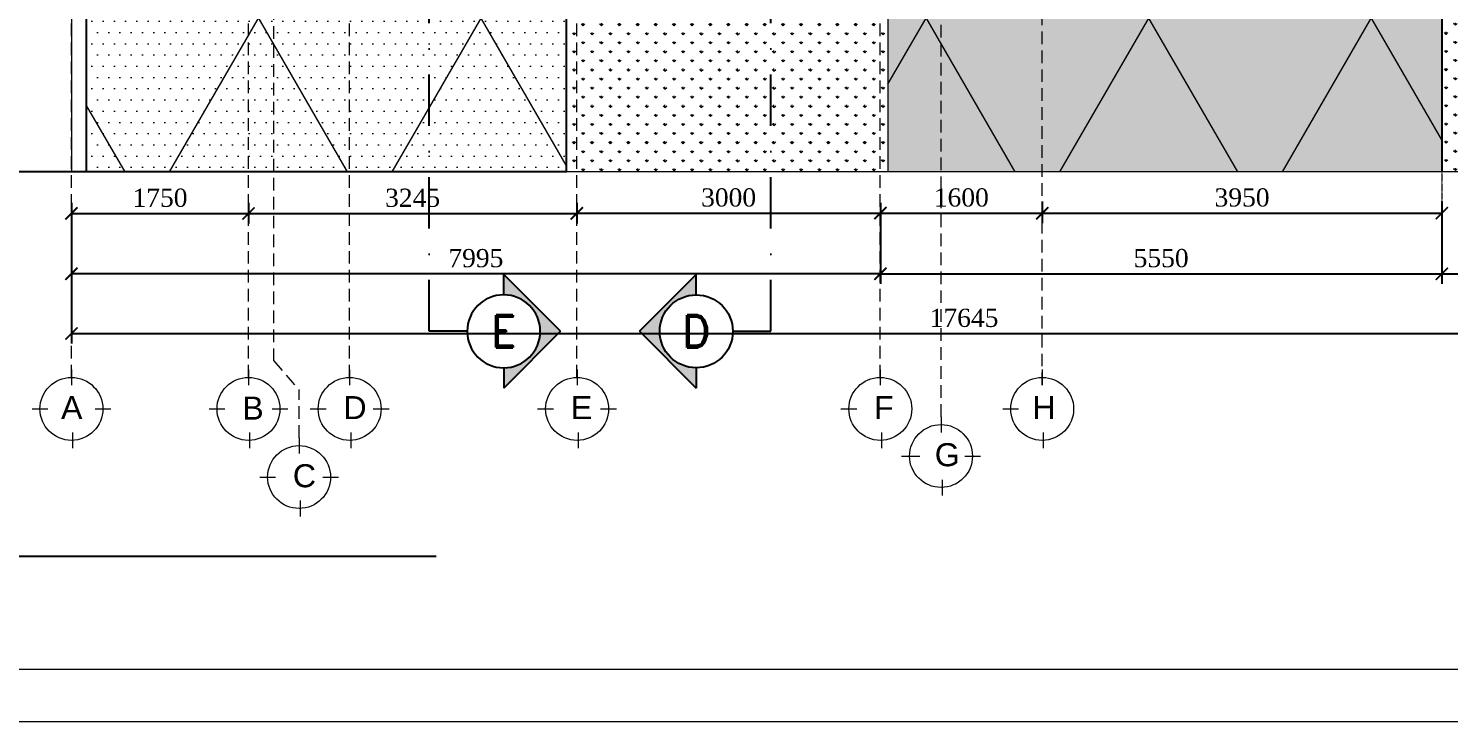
# Model space of a CAD drawing. Header units: millimetres. Extents: x -9564 to 494436, y -140371 to 4257.
# Drawn here: x -404 to 13633, y -25289 to -18431 of the extents above; entities that cross this region are included whole.
import ezdxf
from ezdxf.enums import TextEntityAlignment as Align

# ---------------------------------------------------------------- set-up
doc = ezdxf.new("R2010")
doc.units = ezdxf.units.MM
doc.header["$MEASUREMENT"] = 0
for name, pattern in [('DASHDOTX2', [50.8, 25.4, -12.7, 0, -12.7]), ('DASHED2', [0.375, 0.25, -0.125]), ('HIDDEN2', [0.1875, 0.125, -0.0625])]:
    doc.linetypes.add(name, pattern=pattern)
doc.layers.get('DEFPOINTS').update_dxf_attribs({"lineweight": 18})
for name, color, linetype, lineweight in [('09-Arsiran', 8, 'Continuous', 5), ('8', 8, 'Continuous', 5), ('AS', 8, 'HIDDEN2', 5), ('DIM', 1, 'Continuous', 5), ('DINDING', 1, 'Continuous', 20), ('LEGEND', 1, 'DASHED2', 50), ('XR-KOP A3_MOZART$0$KOP-A1$0$A-GRSKOP', 1, 'Continuous', 5)]:
    doc.layers.add(name, color=color, linetype=linetype, lineweight=lineweight)
doc.layers.add('1', color=5, linetype='Continuous')
doc.layers.add('NOT', color=1, linetype='Continuous')
doc.styles.add('NOTEXT1', font='arial.ttf')
doc.styles.add('NOTEXT2', font='arial.ttf')
doc.styles.add('NOTEXT4', font='arial.ttf')
doc.styles.add('ROMAND', font='romand.shx', dxfattribs={"width": 0.7})
doc.styles.get("Standard").update_dxf_attribs({"font": 'arial.ttf'})
doc.styles.add('style2', font='times.ttf', dxfattribs={"height": 0.18})
doc.dimstyles.new('ISO-25', dxfattribs={"dimtxt": 0.18, "dimasz": 0.12, "dimexe": 0.1, "dimexo": 0.1, "dimgap": 0.0625, "dimtad": 1, "dimtoh": 1, "dimdec": 0, "dimlfac": 1000, "dimtxsty": 'style2', "dimblk": 'ARCHTICK', "dimcen": 0.15, "dimclrd": 1, "dimclre": 1, "dimclrt": 4, "dimadec": 0, "dimazin": 0, "dimtfac": 1, "dimtdec": 0, "dimtmove": 0, "dimatfit": 3, "dimldrblk": 'OBLIQUE', "dimfxl": 1, "dimarcsym": 0})
pattern_1 = [(0, (-203801.84, -168824.07), (55.56249, 111.12498), [0, -111.12498])]
pattern_2 = [(0, (-203801.8, -168824), (0, 1905), []), (60, (-203801.8, -168824), (-1649.778, 952.5), []), (120, (-203801.8, -168824), (-1649.778, -952.5), [])]

# ---------------------------------------------------------------- blocks, each defined once
blk = doc.blocks.new('hsdh')
at = {"layer": 'XR-KOP A3_MOZART$0$KOP-A1$0$A-GRSKOP', "color": 0, "linetype": 'Continuous', "lineweight": 5}
blk.add_lwpolyline([(145480, 82601), (107945, 82601), (107945, 56197), (145480, 56197)], close=True, dxfattribs=at)
at = {"layer": 'XR-KOP A3_MOZART$0$KOP-A1$0$A-GRSKOP', "color": 5, "linetype": 'Continuous', "lineweight": 5}
blk.add_lwpolyline([(145017, 82138), (108409, 82138), (108409, 56660), (145017, 56660)], close=True, dxfattribs=at)
blk = doc.blocks.new('NOT-28-ADI')
at = {"const_width": 50}
blk.add_lwpolyline([(-750, 0), (750, 0)], dxfattribs=at)
blk.add_circle((0, 0), 750)
at = {"layer": 'NOT'}
blk.add_line((750, 0), (12100, 0), dxfattribs=at)
at = {"color": 5, "style": 'NOTEXT4'}
for tag, p in [('JDL1', (988, 765)), ('JDL2', (988, 250))]:
    blk.add_attdef(tag, p, '', height=350, dxfattribs=at)
at = {"color": 5, "style": 'NOTEXT4', "width": 0.85}
blk.add_attdef('NO', text='', height=300, dxfattribs=at).set_placement((68, 360), align=Align.MIDDLE_CENTER)
at = {"style": 'NOTEXT1', "width": 0.85}
blk.add_attdef('REF.', text='', height=200, dxfattribs=at).set_placement((0, -190), align=Align.TOP_CENTER)
blk.add_attdef('SCALE', (1020, -398), '', height=200, dxfattribs=at)
blk.add_attdef('ROOM', text='', height=200, dxfattribs=at).set_placement((3715, -388), align=Align.RIGHT)
blk = doc.blocks.new('_ArchTick')
at = {"color": 0, "linetype": 'ByBlock', "const_width": 0.15}
blk.add_lwpolyline([(-0.5, -0.5), (0.5, 0.5)], dxfattribs=at)
blk = doc.blocks.new('*D665')
at = {"layer": 'DEFPOINTS', "color": 0, "transparency": 16777216}
for p in [(203.824, 148.768), (205.574, 148.768), (205.574, 148.562)]:
    blk.add_point(p, dxfattribs=at)
at = {"layer": 'DIM', "color": 1, "lineweight": -2, "transparency": 16777216}
for p, q in [((203.824, 148.668), (203.824, 148.462)), ((205.574, 148.668), (205.574, 148.462)), ((203.824, 148.562), (205.574, 148.562))]:
    blk.add_line(p, q, dxfattribs=at)
at = {"layer": 'DIM', "color": 1, "lineweight": -2, "transparency": 16777216, "xscale": 0.12, "yscale": 0.12, "zscale": 0.12, "rotation": 180}
blk.add_blockref('_ArchTick', (203.824, 148.562), dxfattribs=at)
at = {"layer": 'DIM', "color": 1, "lineweight": -2, "transparency": 16777216, "xscale": 0.12, "yscale": 0.12, "zscale": 0.12}
blk.add_blockref('_ArchTick', (205.574, 148.562), dxfattribs=at)
at = {"layer": 'DIM', "color": 4, "transparency": 16777216, "insert": (204.699, 148.716), "char_height": 0.18, "attachment_point": 5, "style": 'style2'}
blk.add_mtext('1750', dxfattribs=at)
blk = doc.blocks.new('_Oblique')
at = {"color": 0, "linetype": 'ByBlock', "lineweight": -2}
blk.add_line((-0.5, -0.5), (0.5, 0.5), dxfattribs=at)
blk = doc.blocks.new('*D666')
at = {"layer": 'DEFPOINTS', "color": 0, "transparency": 16777216}
for p in [(205.574, 148.768), (208.819, 148.768), (208.819, 148.562)]:
    blk.add_point(p, dxfattribs=at)
at = {"layer": 'DIM', "color": 1, "lineweight": -2, "transparency": 16777216}
for p, q in [((205.574, 148.668), (205.574, 148.462)), ((208.819, 148.668), (208.819, 148.462)), ((205.574, 148.562), (208.819, 148.562))]:
    blk.add_line(p, q, dxfattribs=at)
at = {"layer": 'DIM', "color": 1, "lineweight": -2, "transparency": 16777216, "xscale": 0.12, "yscale": 0.12, "zscale": 0.12, "rotation": 180}
blk.add_blockref('_ArchTick', (205.574, 148.562), dxfattribs=at)
at = {"layer": 'DIM', "color": 1, "lineweight": -2, "transparency": 16777216, "xscale": 0.12, "yscale": 0.12, "zscale": 0.12}
blk.add_blockref('_ArchTick', (208.819, 148.562), dxfattribs=at)
at = {"layer": 'DIM', "color": 4, "transparency": 16777216, "insert": (207.196, 148.716), "char_height": 0.18, "attachment_point": 5, "style": 'style2'}
blk.add_mtext('3245', dxfattribs=at)
blk = doc.blocks.new('*D667')
at = {"layer": 'DEFPOINTS', "color": 0, "transparency": 16777216}
for p in [(208.819, 148.768), (211.819, 148.768), (211.819, 148.565)]:
    blk.add_point(p, dxfattribs=at)
at = {"layer": 'DIM', "color": 1, "lineweight": -2, "transparency": 16777216}
for p, q in [((208.819, 148.668), (208.819, 148.465)), ((211.819, 148.668), (211.819, 148.465)), ((208.819, 148.565), (211.819, 148.565))]:
    blk.add_line(p, q, dxfattribs=at)
at = {"layer": 'DIM', "color": 1, "lineweight": -2, "transparency": 16777216, "xscale": 0.12, "yscale": 0.12, "zscale": 0.12, "rotation": 180}
blk.add_blockref('_ArchTick', (208.819, 148.565), dxfattribs=at)
at = {"layer": 'DIM', "color": 1, "lineweight": -2, "transparency": 16777216, "xscale": 0.12, "yscale": 0.12, "zscale": 0.12}
blk.add_blockref('_ArchTick', (211.819, 148.565), dxfattribs=at)
at = {"layer": 'DIM', "color": 4, "transparency": 16777216, "insert": (210.319, 148.719), "char_height": 0.18, "attachment_point": 5, "style": 'style2'}
blk.add_mtext('3000', dxfattribs=at)
blk = doc.blocks.new('*D668')
at = {"layer": 'DEFPOINTS', "color": 0, "transparency": 16777216}
for p in [(211.819, 148.768), (213.419, 148.779), (213.419, 148.565)]:
    blk.add_point(p, dxfattribs=at)
at = {"layer": 'DIM', "color": 1, "lineweight": -2, "transparency": 16777216}
for p, q in [((211.819, 148.668), (211.819, 148.465)), ((213.419, 148.679), (213.419, 148.465)), ((211.819, 148.565), (213.419, 148.565))]:
    blk.add_line(p, q, dxfattribs=at)
at = {"layer": 'DIM', "color": 1, "lineweight": -2, "transparency": 16777216, "xscale": 0.12, "yscale": 0.12, "zscale": 0.12, "rotation": 180}
blk.add_blockref('_ArchTick', (211.819, 148.565), dxfattribs=at)
at = {"layer": 'DIM', "color": 1, "lineweight": -2, "transparency": 16777216, "xscale": 0.12, "yscale": 0.12, "zscale": 0.12}
blk.add_blockref('_ArchTick', (213.419, 148.565), dxfattribs=at)
at = {"layer": 'DIM', "color": 4, "transparency": 16777216, "insert": (212.619, 148.719), "char_height": 0.18, "attachment_point": 5, "style": 'style2'}
blk.add_mtext('1600', dxfattribs=at)
blk = doc.blocks.new('*D669')
at = {"layer": 'DEFPOINTS', "color": 0, "transparency": 16777216}
for p in [(203.824, 148.562), (211.819, 148.565), (203.824, 147.965)]:
    blk.add_point(p, dxfattribs=at)
at = {"layer": 'DIM', "color": 1, "lineweight": -2, "transparency": 16777216}
for p, q in [((203.824, 148.462), (203.824, 147.865)), ((211.819, 148.465), (211.819, 147.865)), ((211.819, 147.965), (203.824, 147.965))]:
    blk.add_line(p, q, dxfattribs=at)
at = {"layer": 'DIM', "color": 1, "lineweight": -2, "transparency": 16777216, "xscale": 0.12, "yscale": 0.12, "zscale": 0.12, "rotation": 180}
blk.add_blockref('_ArchTick', (203.824, 147.965), dxfattribs=at)
at = {"layer": 'DIM', "color": 1, "lineweight": -2, "transparency": 16777216, "xscale": 0.12, "yscale": 0.12, "zscale": 0.12}
blk.add_blockref('_ArchTick', (211.819, 147.965), dxfattribs=at)
at = {"layer": 'DIM', "color": 4, "transparency": 16777216, "insert": (207.821, 148.119), "char_height": 0.18, "attachment_point": 5, "style": 'style2'}
blk.add_mtext('7995', dxfattribs=at)
blk = doc.blocks.new('*D670')
at = {"layer": 'DEFPOINTS', "color": 0, "transparency": 16777216}
for p in [(213.419, 148.779), (217.369, 148.779), (217.369, 148.565)]:
    blk.add_point(p, dxfattribs=at)
at = {"layer": 'DIM', "color": 1, "lineweight": -2, "transparency": 16777216}
for p, q in [((213.419, 148.679), (213.419, 148.465)), ((217.369, 148.679), (217.369, 148.465)), ((213.419, 148.565), (217.369, 148.565))]:
    blk.add_line(p, q, dxfattribs=at)
at = {"layer": 'DIM', "color": 1, "lineweight": -2, "transparency": 16777216, "xscale": 0.12, "yscale": 0.12, "zscale": 0.12, "rotation": 180}
blk.add_blockref('_ArchTick', (213.419, 148.565), dxfattribs=at)
at = {"layer": 'DIM', "color": 1, "lineweight": -2, "transparency": 16777216, "xscale": 0.12, "yscale": 0.12, "zscale": 0.12}
blk.add_blockref('_ArchTick', (217.369, 148.565), dxfattribs=at)
at = {"layer": 'DIM', "color": 4, "transparency": 16777216, "insert": (215.394, 148.719), "char_height": 0.18, "attachment_point": 5, "style": 'style2'}
blk.add_mtext('3950', dxfattribs=at)
blk = doc.blocks.new('*D671')
at = {"layer": 'DEFPOINTS', "color": 0, "transparency": 16777216}
for p in [(217.369, 148.565), (221.469, 148.565), (221.469, 147.965)]:
    blk.add_point(p, dxfattribs=at)
at = {"layer": 'DIM', "color": 1, "lineweight": -2, "transparency": 16777216}
for p, q in [((217.369, 148.465), (217.369, 147.865)), ((221.469, 148.465), (221.469, 147.865)), ((217.369, 147.965), (221.469, 147.965))]:
    blk.add_line(p, q, dxfattribs=at)
at = {"layer": 'DIM', "color": 1, "lineweight": -2, "transparency": 16777216, "xscale": 0.12, "yscale": 0.12, "zscale": 0.12, "rotation": 180}
blk.add_blockref('_ArchTick', (217.369, 147.965), dxfattribs=at)
at = {"layer": 'DIM', "color": 1, "lineweight": -2, "transparency": 16777216, "xscale": 0.12, "yscale": 0.12, "zscale": 0.12}
blk.add_blockref('_ArchTick', (221.469, 147.965), dxfattribs=at)
at = {"layer": 'DIM', "color": 4, "transparency": 16777216, "insert": (219.419, 148.119), "char_height": 0.18, "attachment_point": 5, "style": 'style2'}
blk.add_mtext('4100', dxfattribs=at)
blk = doc.blocks.new('*D672')
at = {"layer": 'DEFPOINTS', "color": 0, "transparency": 16777216}
for p in [(203.824, 147.965), (221.469, 147.965), (221.469, 147.374)]:
    blk.add_point(p, dxfattribs=at)
at = {"layer": 'DIM', "color": 1, "lineweight": -2, "transparency": 16777216}
for p, q in [((203.824, 147.865), (203.824, 147.274)), ((221.469, 147.865), (221.469, 147.274)), ((203.824, 147.374), (221.469, 147.374))]:
    blk.add_line(p, q, dxfattribs=at)
at = {"layer": 'DIM', "color": 1, "lineweight": -2, "transparency": 16777216, "xscale": 0.12, "yscale": 0.12, "zscale": 0.12, "rotation": 180}
blk.add_blockref('_ArchTick', (203.824, 147.374), dxfattribs=at)
at = {"layer": 'DIM', "color": 1, "lineweight": -2, "transparency": 16777216, "xscale": 0.12, "yscale": 0.12, "zscale": 0.12}
blk.add_blockref('_ArchTick', (221.469, 147.374), dxfattribs=at)
at = {"layer": 'DIM', "color": 4, "transparency": 16777216, "insert": (212.646, 147.528), "char_height": 0.18, "attachment_point": 5, "style": 'style2'}
blk.add_mtext('17645', dxfattribs=at)
blk = doc.blocks.new('*D675')
at = {"layer": 'DEFPOINTS', "color": 0, "transparency": 16777216}
for p in [(202.424, 151.072), (201.824, 148.972), (204.739, 148.972)]:
    blk.add_point(p, dxfattribs=at)
at = {"layer": 'DIM', "color": 1, "lineweight": -2, "transparency": 16777216}
for p, q in [((202.324, 151.072), (201.724, 151.072)), ((201.824, 151.072), (201.824, 148.972)), ((204.639, 148.972), (201.724, 148.972))]:
    blk.add_line(p, q, dxfattribs=at)
at = {"layer": 'DIM', "color": 1, "lineweight": -2, "transparency": 16777216, "xscale": 0.12, "yscale": 0.12, "zscale": 0.12}
for p, rotation in [((201.824, 151.072), 90), ((201.824, 148.972), 270)]:
    blk.add_blockref('_ArchTick', p, dxfattribs=dict(at, rotation=rotation))
at = {"layer": 'DIM', "color": 4, "transparency": 16777216, "insert": (201.67, 150.022), "char_height": 0.18, "attachment_point": 5, "rotation": 90, "style": 'style2'}
blk.add_mtext('2100', dxfattribs=at)
blk = doc.blocks.new('*D676')
at = {"layer": 'DEFPOINTS', "color": 0, "transparency": 16777216}
for p in [(211.819, 148.315), (217.369, 148.315), (217.369, 147.965)]:
    blk.add_point(p, dxfattribs=at)
at = {"layer": 'DIM', "color": 1, "lineweight": -2, "transparency": 16777216}
for p, q in [((211.819, 148.215), (211.819, 147.865)), ((217.369, 148.215), (217.369, 147.865)), ((211.819, 147.965), (217.369, 147.965))]:
    blk.add_line(p, q, dxfattribs=at)
at = {"layer": 'DIM', "color": 1, "lineweight": -2, "transparency": 16777216, "xscale": 0.12, "yscale": 0.12, "zscale": 0.12, "rotation": 180}
blk.add_blockref('_ArchTick', (211.819, 147.965), dxfattribs=at)
at = {"layer": 'DIM', "color": 1, "lineweight": -2, "transparency": 16777216, "xscale": 0.12, "yscale": 0.12, "zscale": 0.12}
blk.add_blockref('_ArchTick', (217.369, 147.965), dxfattribs=at)
at = {"layer": 'DIM', "color": 4, "transparency": 16777216, "insert": (214.594, 148.119), "char_height": 0.18, "attachment_point": 5, "style": 'style2'}
blk.add_mtext('5550', dxfattribs=at)
blk = doc.blocks.new('ARAH-4')
blk.add_hatch(color=8).paths.add_polyline_path([(-4.5, 0), (-7, 0), (0, -7), (7, 0), (4.5, 0, -1)])
at = {"color": 9}
for p, q in [((0, -7), (-7, 0)), ((-4.5, 0), (-7, 0)), ((0, -7), (7, 0)), ((4.5, 0), (7, 0))]:
    blk.add_line(p, q, dxfattribs=at)
blk.add_circle((0, 0), 4.5, dxfattribs=at)
at = {"color": 4, "style": 'ROMAND'}
blk.add_attdef('A', text='', height=4, dxfattribs=at).set_placement((0, 0), align=Align.MIDDLE_CENTER)
blk = doc.blocks.new('pot')
at = {"layer": '1', "linetype": 'DASHDOTX2', "ltscale": 0.02}
for points in [[(207.73, 147.396), (207.353, 147.396), (207.353, 171.641), (207.73, 171.641)], [(210.355, 147.396), (210.732, 147.396), (210.732, 171.641), (210.355, 171.641)]]:
    blk.add_lwpolyline(points, dxfattribs=at)
ref = blk.add_blockref('ARAH-4', (208.091, 147.396), dxfattribs=dict(xscale=-0.08021946471751401, yscale=0.08021946471751401, zscale=0.08021946471751398, rotation=90))
ref.add_attrib('A', 'E', dxfattribs={"color": 4, "height": 0.321, "style": 'ROMAND'}).set_placement((208.091, 147.396), align=Align.MIDDLE_CENTER)
ref = blk.add_blockref('ARAH-4', (209.994, 147.396), dxfattribs=dict(xscale=0.08021946471751398, yscale=0.08021946471751398, zscale=0.08021946471751398, rotation=270))
ref.add_attrib('A', 'D', dxfattribs={"color": 4, "height": 0.321, "style": 'ROMAND'}).set_placement((209.994, 147.396), align=Align.MIDDLE_CENTER)
blk = doc.blocks.new('as1')
at = {"layer": '09-Arsiran'}
for p, q in [((139.888, 146.773), (139.888, 146.618)), ((141.638, 146.773), (141.638, 146.618)), ((142.638, 146.773), (142.638, 146.618)), ((144.886, 146.773), (144.886, 146.618)), ((147.883, 146.773), (147.883, 146.618)), ((149.483, 146.773), (149.483, 146.618)), ((139.499, 146.384), (139.655, 146.384)), ((140.122, 146.384), (140.278, 146.384)), ((141.249, 146.384), (141.405, 146.384)), ((141.872, 146.384), (142.028, 146.384)), ((142.249, 146.384), (142.405, 146.384)), ((142.872, 146.384), (143.028, 146.384)), ((144.496, 146.384), (144.652, 146.384)), ((145.119, 146.384), (145.275, 146.384)), ((147.494, 146.384), (147.65, 146.384)), ((148.483, 146.307), (148.483, 146.151)), ((149.094, 146.384), (149.25, 146.384)), ((139.899, 146.151), (139.899, 145.995)), ((141.649, 146.151), (141.649, 145.995)), ((142.649, 146.151), (142.649, 145.995)), ((144.897, 146.151), (144.897, 145.995)), ((147.894, 146.151), (147.894, 145.995)), ((149.494, 146.151), (149.494, 145.995)), ((142.138, 146.099), (142.138, 145.943)), ((148.094, 145.918), (148.25, 145.918)), ((148.117, 145.918), (148.273, 145.918)), ((148.717, 145.918), (148.873, 145.918)), ((141.749, 145.71), (141.905, 145.71)), ((142.372, 145.71), (142.528, 145.71)), ((148.494, 145.684), (148.494, 145.528)), ((142.149, 145.477), (142.149, 145.321))]:
    blk.add_line(p, q, dxfattribs=at)
for centre in [(139.888, 146.384), (141.638, 146.384), (142.638, 146.384), (144.886, 146.384), (147.883, 146.384), (149.483, 146.384), (148.483, 145.918), (142.138, 145.71)]:
    blk.add_circle(centre, 0.311, dxfattribs=at)
at = {"layer": 'AS'}
for p, q in [((139.888, 146.696), (139.888, 169.189)), ((141.638, 146.696), (141.638, 169.189)), ((141.888, 146.858), (141.888, 169.189)), ((142.638, 146.696), (142.638, 169.189)), ((144.883, 146.696), (144.883, 169.189)), ((147.883, 146.696), (147.883, 169.189)), ((148.483, 146.307), (148.483, 169.189)), ((149.483, 146.618), (149.483, 169.189)), ((141.888, 146.858), (142.138, 146.572)), ((142.138, 146.099), (142.138, 146.572))]:
    blk.add_line(p, q, dxfattribs=at)
at = {"layer": '09-Arsiran', "color": 2, "char_height": 0.228, "attachment_point": 1}
for s, insert in [('A', (139.785, 146.511)), ('B', (141.576, 146.506)), ('D', (142.576, 146.511)), ('E', (144.824, 146.511)), ('F', (147.821, 146.511)), ('H', (149.386, 146.511)), ('G', (148.421, 146.045)), ('C', (142.076, 145.837))]:
    blk.add_mtext_dynamic_manual_height_columns(s, width=0.05426, gutter_width=1.14, heights=[0], dxfattribs=dict(at, insert=insert))
blk = doc.blocks.new('eshes')
at = {"layer": 'DIM'}
dim = blk.add_linear_dim(base=(201.8237, 148.9724), p1=(202.4237, 151.0724), p2=(204.7387, 148.9724), angle=90, dimstyle='ISO-25', dxfattribs=at)
dim.commit()
dim.dimension.update_dxf_attribs({"geometry": '*D675', "text_midpoint": (201.6697, 150.0224)})
for base, p1, p2, picture, middle in [((205.5737, 148.5621), (203.8237, 148.7682), (205.5737, 148.7682), '*D665', (204.6987, 148.7164)), ((208.8187, 148.5621), (205.5737, 148.7682), (208.8187, 148.7682), '*D666', (207.1962, 148.7162)), ((211.8187, 148.5652), (208.8187, 148.7682), (211.8187, 148.7682), '*D667', (210.3187, 148.7192)), ((213.4187, 148.5652), (211.8187, 148.7682), (213.4187, 148.7788), '*D668', (212.6187, 148.7192)), ((217.3687, 148.5652), (213.4187, 148.7788), (217.3687, 148.7788), '*D670', (215.3937, 148.7195)), ((203.8237, 147.9652), (211.8187, 148.5652), (203.8237, 148.5621), '*D669', (207.8212, 148.1195)), ((221.4687, 147.9652), (217.3687, 148.5652), (221.4687, 148.5652), '*D671', (219.4187, 148.1192)), ((217.3687, 147.9652), (211.8187, 148.3152), (217.3687, 148.3152), '*D676', (214.5937, 148.1192)), ((221.4687, 147.3739), (203.8237, 147.9652), (221.4687, 147.9652), '*D672', (212.6462, 147.5282))]:
    dim = blk.add_linear_dim(base=base, p1=p1, p2=p2, dimstyle='ISO-25', dxfattribs=at)
    dim.commit()
    dim.dimension.update_dxf_attribs({"geometry": picture, "text_midpoint": middle})

msp = doc.modelspace()

# ---------------------------------------------------------------- hatches: boundary and pattern name
at = {"layer": '09-Arsiran'}
h = msp.add_hatch(dxfattribs=at)
h.set_pattern_fill('NET3', color=256, scale=599.999887)
h.set_pattern_definition(pattern_2)
h.paths.add_polyline_path([(8091.8402, -9376.7055), (8676.8417, -9376.7055), (8676.8417, -13026.7048), (8091.8402, -13026.7048)], flags=17)
h.paths.add_polyline_path([(8091.8402, -7171.706), (13061.8392, -7171.706), (13061.8392, -17751.7039), (13566.8391, -17751.7039), (13566.8391, -19851.7035), (8091.8402, -19851.7035)])
h = msp.add_hatch(dxfattribs=at)
h.set_pattern_fill('DOTS', color=256, scale=69.999987)
h.set_pattern_definition(pattern_1)
h.paths.add_polyline_path([(8091.8402, -9226.7055), (8676.8417, -9226.7055), (8676.8417, -13176.7048), (8091.8402, -13176.7048), (8091.8402, -19856.7035), (13566.8391, -19856.7035), (13566.8391, -17756.7039), (13061.8392, -17756.7039), (13061.8392, -7176.7059), (8091.8402, -7176.7059)])
h = msp.add_hatch(dxfattribs=at)
h.set_pattern_fill('DOTS', color=256, scale=69.999987)
h.set_pattern_definition(pattern_1)
h.paths.add_polyline_path([(171.8399, -13176.7048), (4911.8407, -13176.7048), (4911.8407, -19851.7035), (171.8399, -19851.7035)])
h = msp.add_hatch(dxfattribs=at)
h.set_pattern_fill('NET3', color=256, scale=599.999887)
h.set_pattern_definition(pattern_2)
h.paths.add_polyline_path([(171.8399, -13176.7048), (4911.8407, -13176.7048), (4911.8407, -19851.7035), (171.8399, -19851.7035)])
at = {"layer": '8', "transparency": 33554687}
h = msp.add_hatch(dxfattribs=at)
h.set_pattern_fill('GRASS', color=256, scale=4.999999)
h.set_pattern_definition([(90, (-205866.4, -168824.07), (-89.802544, 89.802544), [23.812496, -155.792593]), (45, (-205866.4, -168824.07), (-89.802544, 89.802544), [23.812496, -103.18748]), (135, (-205866.4, -168824.07), (-89.802544, -89.802544), [23.812496, -103.18748])])
h.paths.add_polyline_path([(8016.84, -17751.7039), (5019.3406, -17751.7039), (5019.3406, -19851.7035), (8016.84, -19851.7035)])
h.paths.add_polyline_path([(8091.8402, -17751.7039), (8016.84, -17751.7039), (8016.84, -19851.7035), (8091.8402, -19851.7035)])
h.paths.add_polyline_path([(5019.3406, -17751.7039), (4911.8407, -17751.7039), (4911.8407, -19851.7035), (5019.3406, -19851.7035)])
h = msp.add_hatch(dxfattribs=at)
h.set_pattern_fill('GRASS', color=256, scale=4.999999)
h.set_pattern_definition([(90, (-203801.84, -131192.86), (-89.802544, 89.802544), [23.812496, -155.79259]), (45, (-203801.84, -131192.86), (-89.802544, 89.802544), [23.812496, -103.18748]), (135, (-203801.84, -131192.86), (-89.802544, -89.802544), [23.812496, -103.18748])])
h.paths.add_polyline_path([(17666.8383, -17751.7039), (14662.5853, -17751.7039, -0.1033323689), (14645.8598, -17799.9596, -0.0422903307), (14632.0797, -17776.0786, 0.0832960059), (14624.0324, -17751.7039), (13566.8391, -17751.7039), (13566.8391, -19851.7035), (16163.301, -19851.7035, 0.4149036787), (17666.8383, -18343.1544)])

# ---------------------------------------------------------------- linework, layer by layer
msp.add_line((13566.8391, -17751.7039), (13566.8391, -19851.7035))
msp.add_lwpolyline([(171.8399, -13176.7048), (4911.8407, -13176.7048), (4911.8407, -19851.7035), (171.8399, -19851.7035)], close=True)
msp.add_line((21.8399, -17751.7039), (21.8399, -19851.7035), dxfattribs=at)
msp.add_lwpolyline([(17666.8383, 48.2927), (17666.8383, -18351.7038, -0.4135237827), (16161.8386, -19851.7035), (19.3415, -19851.7035)], format="xyb", dxfattribs=at)
at = {"layer": 'AS'}
for p, q in [((13566.8391, 780.7639), (13566.8391, -20640.0775)), ((18717.3051, -19851.7035), (-1378.1599, -19851.7035))]:
    msp.add_line(p, q, dxfattribs=at)
at = {"layer": 'DINDING'}
for p, q in [((4911.8407, -17751.7039), (4911.8407, -19851.7035)), ((8091.8402, -17751.7039), (8091.8402, -19851.7035))]:
    msp.add_line(p, q, dxfattribs=at)

# ---------------------------------------------------------------- block references
at = {"xscale": 999.9998119083025, "yscale": 999.9998119083025, "zscale": 999.9998119083025}
for name, p in [('pot', (-203796.8411, -168824.0698)), ('eshes', (-203801.8411, -168824.0698)), ('as1', (-139866.4142, -168579.6489))]:
    msp.add_blockref(name, p, dxfattribs=at)
at = {"layer": 'LEGEND', "xscale": 1.118963964633539, "yscale": 1.118963964633539, "zscale": 1.118963964633539}
msp.add_blockref('hsdh', (-130350.9292, -88170.8627), dxfattribs=at)
at = {"layer": 'NOT'}
ref = msp.add_blockref('NOT-28-ADI', (-6745.6318, -23650.8295), dxfattribs=dict(at, xscale=0.8571426960544481, yscale=0.8571426960544481, zscale=0.8571426960544481))
ref.add_attrib('NO', '01', dxfattribs={"layer": '0', "color": 5, "height": 257.14281, "style": 'NOTEXT2', "width": 0.85}).set_placement((-6687.3194, -23342.5665), align=Align.MIDDLE_CENTER)
ref.add_attrib('JDL2', 'GROUND FLOOR PLAN', (-5899.0217, -23436.5073), dxfattribs={"layer": '0', "color": 5, "height": 299.999944, "style": 'NOTEXT2'})
ref.add_attrib('SCALE', '1 : 100', (-5871.7412, -23991.9065), dxfattribs={"layer": '0', "height": 171.42854, "style": 'NOTEXT1', "width": 0.85})

doc.saveas('drawing.dxf')
